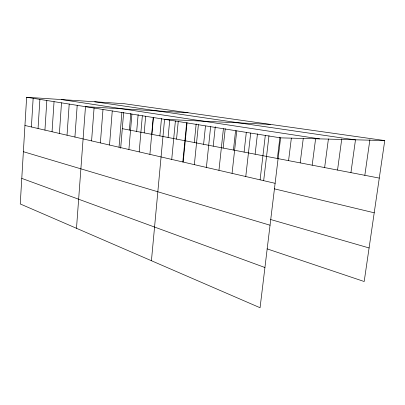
<?xml version="1.0" encoding="UTF-8"?>
<svg xmlns="http://www.w3.org/2000/svg" width="405" height="405" viewBox="0 0 405 405"><rect width="100%" height="100%" fill="white"/><g stroke="black" fill="none" stroke-linecap="round" stroke-linejoin="round"><path stroke-width="0.61" d="M384.75 140.576L124.376 103.731L26.634 97.266L20.25 203.958L260.066 307.734L280.609 137.867L384.75 140.576L364.191 281.516L267.082 248.862M31.393 126.973L33.154 98.304M38.05 128.512L39.887 99.382M44.935 130.101L46.848 100.496M52.048 131.746L54.047 101.645M59.408 133.448L61.494 102.835M67.028 135.209L69.209 104.07M74.92 137.032L77.198 105.346M76.494 228.293L85.48 106.672L188.036 112.742M91.581 140.884L94.071 108.044M100.379 142.919L102.991 109.472M109.522 145.036L112.261 110.95M119.019 147.228L121.89 112.494M120.68 148.23L123.652 112.458M129.392 130.035L130.805 113.38M128.901 149.516L131.914 114.094M136.682 131.438L138.145 114.544M139.188 151.89L142.347 115.764M144.185 132.881L145.663 116.154M149.901 154.371L153.222 117.501M151.915 134.369L153.444 117.394M159.879 135.898L161.484 118.452M151.429 260.724L164.562 119.313L270.322 124.386M168.085 137.477L169.715 120.169M171.725 159.413L175.385 121.044M176.55 139.102L178.24 121.53M182.812 161.975L186.654 122.847M183.207 161.899L187.054 122.71M194.294 142.514L196.162 123.94M194.359 164.648L198.389 124.72M203.599 144.307L205.477 126.061M206.393 167.427L210.63 126.679M213.217 146.154L215.257 126.755M218.948 170.333L223.403 128.719M223.16 148.068L225.236 128.755M233.447 150.042L235.563 130.81M232.06 173.365L236.748 130.856M244.088 152.093L246.321 132.298M245.764 176.529L250.7 133.083M255.115 154.214L257.464 133.852M260.101 179.845L265.305 135.417M263.685 180.569L268.986 135.685M277.374 158.492L279.941 137.209M288.578 160.648L291.357 138.161M300.176 162.876L303.249 138.561M312.184 165.184L315.647 138.409M324.633 167.579L328.42 138.945M337.537 170.06L341.754 138.935M350.927 172.636L355.514 139.614M364.829 175.309L369.892 139.745M94.714 101.766L354.679 139.791M61.59 99.574L319.56 138.88M26.634 97.266L280.609 137.867M122.305 128.674L379.277 178.089M24.943 125.479L275.117 183.318M274.342 188.831L374.215 212.797M270.631 219.515L369.087 247.956M23.379 151.703L270.044 225.215M21.779 178.382L264.931 267.513"/></g></svg>
